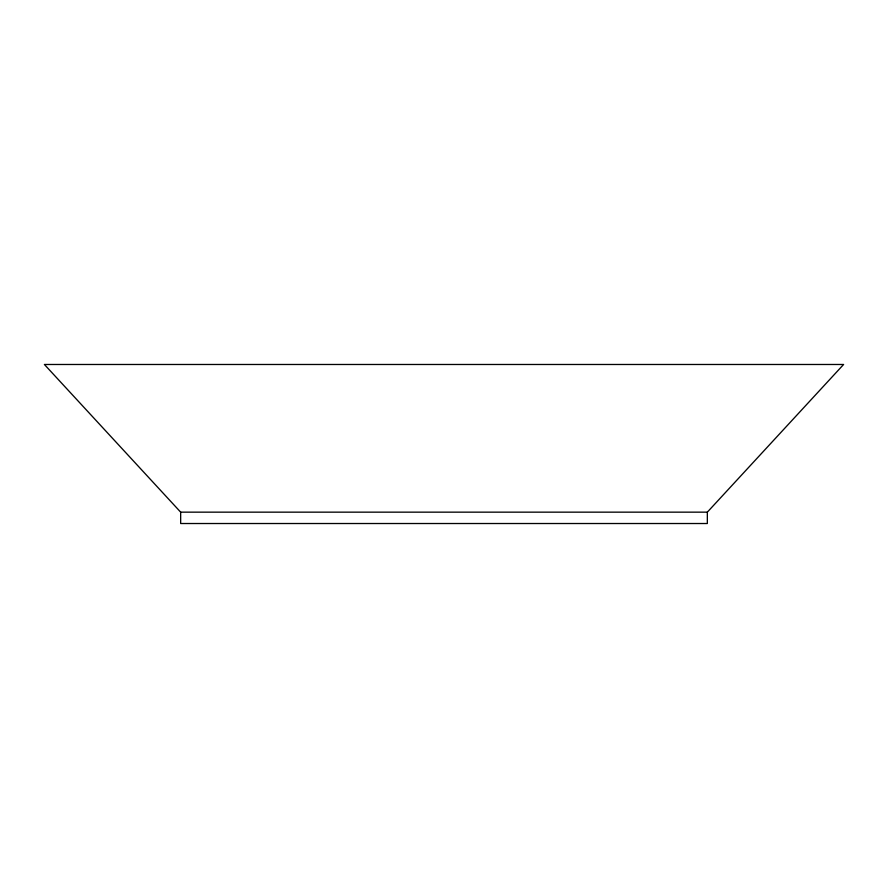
<?xml version="1.0" encoding="UTF-8"?>
<svg xmlns="http://www.w3.org/2000/svg" width="888" height="888" viewBox="0 0 888 888"><rect width="100%" height="100%" fill="white"/><g stroke="black" fill="none" stroke-linecap="round" stroke-linejoin="round"><path stroke-width="1.33" d="M707.336 512.154L843.6 364.48L44.4 364.48L180.664 512.154L180.664 523.52L707.336 523.52L707.336 512.154L180.664 512.154"/></g></svg>
